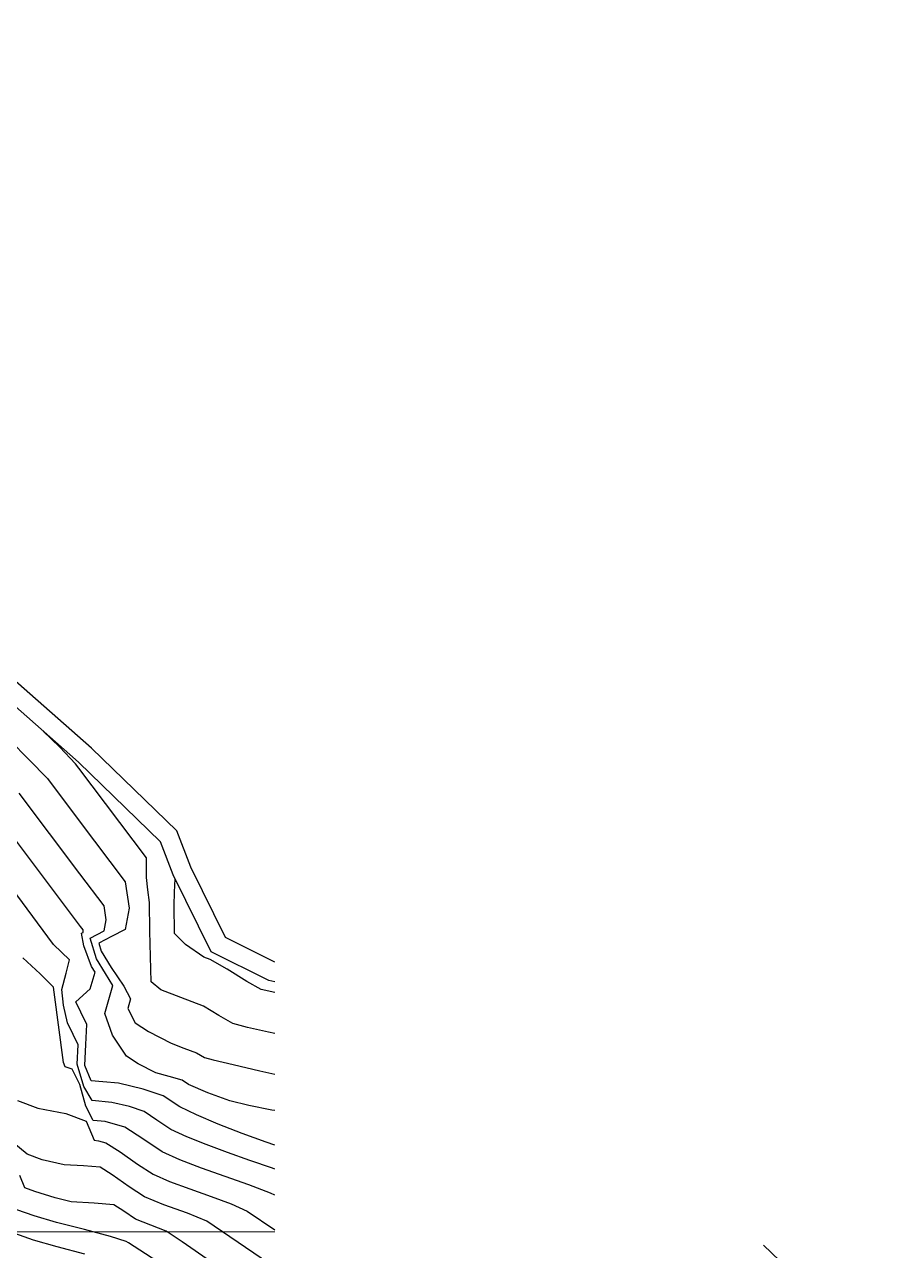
# Model space of a CAD drawing. Extents: x 61466 to 63015, y 108404 to 110397.
# Drawn here: x 62512.5 to 62547.8, y 109204.3 to 109255.4 of the extents above; entities that cross this region are included whole.
import ezdxf

# ---------------------------------------------------------------- set-up
doc = ezdxf.new("R2010")
doc.units = 0
doc.header["$LTSCALE"] = 1.000015
doc.header["$MEASUREMENT"] = 0
for name, color, linetype in [('coordinate', 2, 'Continuous'), ('curve livello 5m', 7, 'Continuous'), ('Strade', 7, 'Continuous')]:
    doc.layers.add(name, color=color, linetype=linetype)
doc.layers.add('no_plot', color=5, linetype='Continuous', plot=False)

msp = doc.modelspace()

# ---------------------------------------------------------------- linework, layer by layer
at = {"layer": 'coordinate', "linetype": 'Continuous', "lineweight": 0}
msp.add_line((62340.187, 109205.071), (62522.9, 109205.071), dxfattribs=at)
at = {"layer": 'curve livello 5m', "color": 2, "flags": 128}
for points in [[(62522.9, 109207.678), (62522.796, 109207.716), (62521.865, 109208.046), (62520.932, 109208.376), (62520.042, 109208.703), (62519.239, 109209.024), (62518.569, 109209.337), (62517.992, 109209.724), (62517.451, 109210.08), (62516.85, 109210.284), (62516.113, 109210.463), (62515.286, 109210.535), (62514.941, 109211.123), (62514.674, 109212.055), (62514.715, 109212.855), (62514.507, 109213.289), (62514.268, 109213.769), (62514.095, 109214.512), (62514.029, 109215.17), (62514.214, 109215.84), (62514.348, 109216.407), (62513.681, 109217.04), (62510.183, 109221.758)], [(62522.9, 109215.036), (62522.334, 109215.169), (62521.727, 109215.503), (62520.914, 109216.006), (62520.203, 109216.411), (62519.949, 109216.51), (62519.179, 109217.044), (62518.722, 109217.502), (62518.722, 109217.519), (62518.702, 109218.658), (62518.72, 109219.218), (62518.751, 109219.778)], [(62522.126, 109201.166), (62516.802, 109204.607), (62516.708, 109204.669), (62516.054, 109204.876), (62514.979, 109205.158), (62513.811, 109205.46), (62512.877, 109205.73), (62512.159, 109205.987)]]:
    msp.add_lwpolyline(points, dxfattribs=at)
at = {"layer": 'no_plot', "flags": 128}
for points in [[(62511.068, 109226.349), (62513.426, 109223.957), (62514.757, 109222.187), (62516.673, 109219.655), (62516.834, 109218.554), (62516.673, 109217.669), (62516.102, 109217.378), (62515.564, 109217.092), (62515.662, 109216.764), (62516.079, 109216.075), (62516.608, 109215.302), (62516.892, 109214.777), (62516.779, 109214.378), (62517.084, 109213.78), (62517.642, 109213.42), (62518.578, 109212.933), (62519.113, 109212.725), (62519.64, 109212.521), (62519.977, 109212.325), (62520.336, 109212.231), (62521.158, 109212.035), (62522.276, 109211.775), (62522.9, 109211.632)], [(62522.9, 109213.335), (62522.639, 109213.39), (62521.763, 109213.577), (62521.156, 109213.747), (62521.156, 109213.747), (62520.573, 109214.083), (62519.922, 109214.466), (62519.922, 109214.466), (62518.979, 109214.826), (62518.149, 109215.153), (62518.149, 109215.153), (62517.747, 109215.479), (62517.694, 109217.597), (62517.673, 109218.788), (62517.612, 109219.317), (62517.553, 109219.83), (62517.553, 109219.83), (62517.553, 109220.656), (62514.73, 109224.388), (62514.596, 109224.566), (62513.94, 109225.266), (62513.249, 109225.932)], [(62522.9, 109210.12), (62522.779, 109210.143), (62521.811, 109210.336), (62521.029, 109210.531), (62521.029, 109210.531), (62520.11, 109210.857), (62519.305, 109211.207), (62519.305, 109211.207), (62519.039, 109211.384), (62518.503, 109211.539), (62517.939, 109211.698), (62517.939, 109211.698), (62517.207, 109212.061), (62516.718, 109212.391), (62516.718, 109212.391), (62516.134, 109213.26), (62515.819, 109214.158), (62515.819, 109214.158), (62515.989, 109214.752), (62516.151, 109215.335), (62516.151, 109215.335), (62515.851, 109215.837), (62515.466, 109216.441), (62515.466, 109216.441), (62515.208, 109217.303), (62515.793, 109217.607), (62515.878, 109218.073), (62515.793, 109218.653), (62515.793, 109218.653), (62514.783, 109219.987), (62512.257, 109223.348)], [(62522.9, 109208.683), (62522.535, 109208.803), (62521.537, 109209.166), (62520.534, 109209.56), (62519.631, 109209.943), (62518.937, 109210.272), (62518.937, 109210.272), (62518.245, 109210.732), (62517.412, 109211.015), (62516.391, 109211.262), (62516.391, 109211.262), (62515.739, 109211.311), (62515.245, 109211.362), (62515.245, 109211.362), (62514.987, 109212.003), (62515.035, 109212.868), (62515.076, 109213.708), (62514.813, 109214.217), (62514.615, 109214.65), (62514.615, 109214.65), (62515.215, 109215.199), (62515.411, 109215.892), (62515.271, 109216.118), (62514.946, 109216.988), (62514.853, 109217.514), (62514.853, 109217.514), (62514.912, 109217.545), (62514.912, 109217.651), (62514.81, 109217.787), (62511.087, 109222.739)], [(62522.9, 109206.593), (62522.716, 109206.677), (62521.818, 109207.021), (62520.833, 109207.371), (62519.846, 109207.722), (62518.94, 109208.068), (62518.201, 109208.402), (62518.201, 109208.402), (62517.404, 109208.936), (62516.658, 109209.429), (62516.658, 109209.429), (62515.836, 109209.663), (62515.327, 109209.708), (62515.024, 109210.307), (62514.772, 109211.203), (62514.465, 109211.848), (62514.465, 109211.848), (62514.166, 109211.939), (62514.092, 109212.122), (62513.709, 109215.058), (62513.68, 109215.268), (62513.121, 109215.811), (62512.404, 109216.479)], [(62512.178, 109210.546), (62513.029, 109210.223), (62514.197, 109210.001), (62515.047, 109209.678), (62515.369, 109208.881), (62515.558, 109208.864), (62515.864, 109208.777), (62516.454, 109208.407), (62517.186, 109207.883), (62517.833, 109207.467), (62518.513, 109207.166), (62519.354, 109206.854), (62520.247, 109206.539), (62521.083, 109206.228), (62521.752, 109205.93), (62522.9, 109205.15)], [(62523.642, 109203.083), (62520.062, 109205.513), (62519.258, 109205.848), (62518.28, 109206.195), (62517.465, 109206.532), (62517.465, 109206.532), (62516.838, 109206.94), (62516.131, 109207.449), (62515.624, 109207.756), (62515.624, 109207.756), (62514.937, 109207.811), (62514.125, 109207.863), (62514.125, 109207.863), (62513.211, 109208.074), (62512.578, 109208.299), (62512.578, 109208.299), (62512.024, 109208.762)], [(62520.268, 109203.809), (62519.04, 109204.651), (62518.373, 109205.097), (62518.373, 109205.097), (62517.738, 109205.346), (62517.097, 109205.597), (62517.097, 109205.597), (62516.612, 109205.926), (62516.193, 109206.198), (62516.193, 109206.198), (62515.381, 109206.264), (62514.417, 109206.324), (62514.417, 109206.324), (62513.752, 109206.488), (62512.91, 109206.742), (62512.91, 109206.742), (62512.492, 109206.904), (62512.274, 109207.415)], [(62514.99, 109204.141), (62513.833, 109204.44), (62512.843, 109204.718), (62512.843, 109204.718), (62511.682, 109205.135)], [(62547.789, 109199.709), (62546.34, 109201.455), (62546.141, 109201.7), (62545.992, 109201.856), (62544.631, 109203.195), (62543.253, 109204.516)]]:
    msp.add_lwpolyline(points, dxfattribs=at)
at = {"layer": 'Strade', "linetype": 'Continuous', "flags": 128}
for points in [[(62522.9, 109216.309), (62520.848, 109217.332), (62519.403, 109220.265), (62518.818, 109221.77), (62515.27, 109225.222), (62511.874, 109228.204), (62505.133, 109233.565), (62500.378, 109237.016), (62492.196, 109241.716), (62483.788, 109245.299), (62474.728, 109248.078), (62466.963, 109249.949), (62460.07, 109251.597), (62455.747, 109254.039), (62453.189, 109255.373)], [(62522.9, 109215.483), (62522.644, 109215.543), (62520.25, 109216.736), (62518.67, 109219.942), (62518.135, 109221.318), (62514.727, 109224.634), (62511.361, 109227.59), (62504.649, 109232.928), (62499.943, 109236.343), (62491.839, 109240.998), (62483.513, 109244.546), (62474.517, 109247.306), (62466.776, 109249.171), (62459.774, 109250.845), (62455.365, 109253.336)]]:
    msp.add_lwpolyline(points, dxfattribs=at)

doc.saveas('drawing.dxf')
